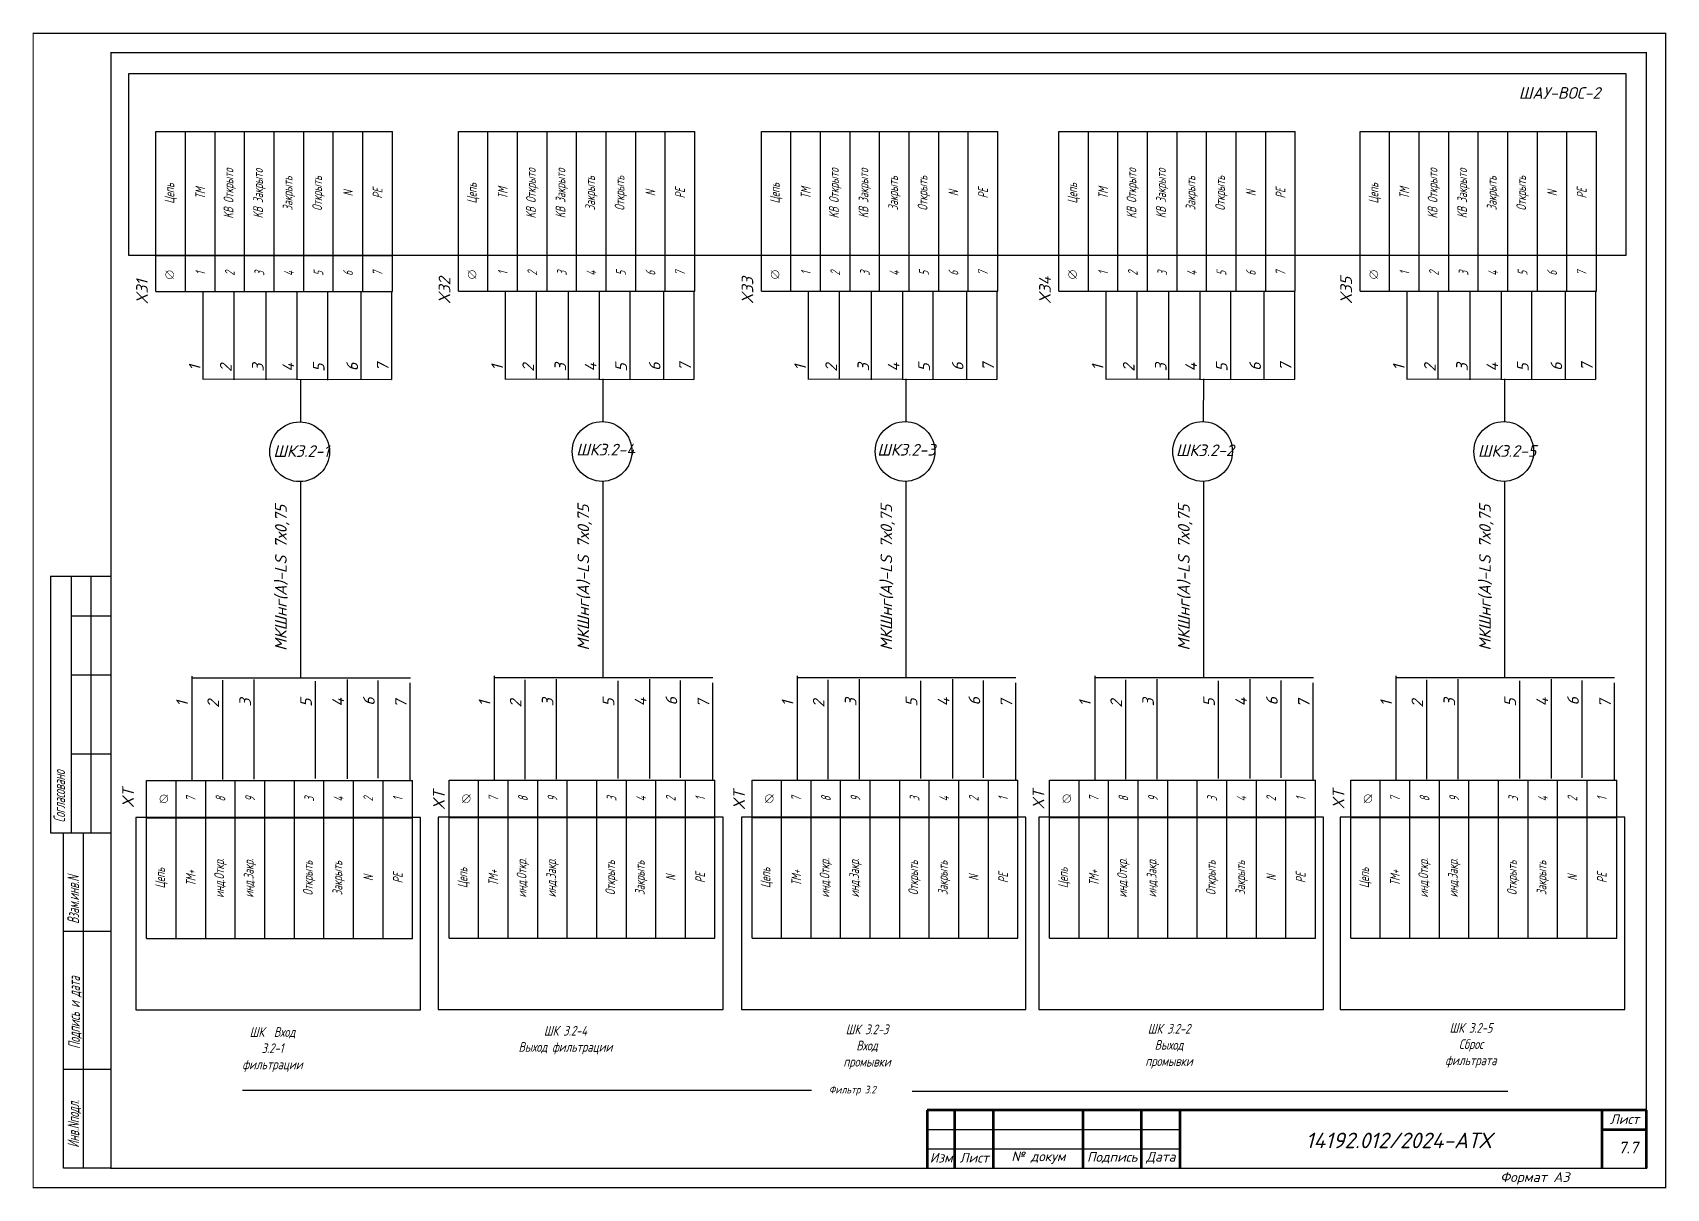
# Model space of a CAD drawing. Header units: millimetres. Extents: x 1510 to 10524, y 7125 to 13164.
# Drawn here: x 6067.8 to 6488.1, y 8699.5 to 8996.8 of the extents above; entities that cross this region are included whole.
import ezdxf
from ezdxf.enums import TextEntityAlignment as Align

# ---------------------------------------------------------------- set-up
doc = ezdxf.new("R2010")
doc.units = ezdxf.units.MM
doc.header["$LTSCALE"] = 4
doc.set_wipeout_variables(frame=1)
doc.linetypes.add('SolidLine', pattern=[0])
for name, color, linetype in [('G', 5, 'Continuous'), ('SYMS', 7, 'Continuous'), ('Вспомогательная', 1, 'Continuous'), ('Текст', 2, 'Continuous')]:
    doc.layers.add(name, color=color, linetype=linetype)
for name, color, linetype, lineweight in [('RAMKA', 7, 'Continuous', 25), ('SHTAMP', 7, 'SolidLine', 25), ('Основеая', 5, 'Continuous', 60)]:
    doc.layers.add(name, color=color, linetype=linetype, lineweight=lineweight)
doc.styles.add('COTES', font='cs_gost2304.shx', dxfattribs={"width": 0.75, "oblique": 15})
doc.styles.add('ISOCPEUR', font='isocpeui.ttf')
doc.styles.add('Simplex00.10.00', font='simplex.shx')
doc.styles.add('Simplex25.085.15', font='', dxfattribs={"width": 0.85, "oblique": 15, "height": 2.5})
doc.styles.add('ГОСТ', font='isocpeur.ttf', dxfattribs={"oblique": 15})
doc.styles.get('Simplex25.085.15').set_extended_font_data('GOST type A')

# ---------------------------------------------------------------- blocks, each defined once
blk = doc.blocks.new('Формат А3')
at = {"color": 0, "linetype": 'Continuous', "const_width": 0.3}
for points in [[(-420, 297), (0, 297), (0, 0), (-420, 0)], [(-400, 5), (-400, 292), (-5, 292), (-5, 5)]]:
    blk.add_lwpolyline(points, close=True, dxfattribs=at)
at = {"color": 0, "linetype": 'Continuous', "style": 'Simplex00.10.00', "oblique": 15}
blk.add_text('Формат А3', height=2.5, dxfattribs=at).set_placement((-33.67, 2.75), align=Align.MIDDLE_CENTER)
blk = doc.blocks.new('A$C73A268AF')
at = {"lineweight": 30}
for p, q in [((4.57, 157.46), (20.05, 157.46)), ((4.57, 157.46), (4.57, 91.46)), ((9.89, 157.46), (9.89, 91.46)), ((14.97, 157.46), (14.97, 91.46)), ((9.89, 147.31), (20.05, 147.31)), ((9.89, 132.08), (20.05, 132.08)), ((9.89, 111.77), (20.05, 111.77)), ((4.57, 91.46), (20.05, 91.46)), ((7.96, 5.15), (7.96, 91.46)), ((13.04, 5.15), (13.04, 91.46)), ((20.15, 66.08), (7.96, 66.08)), ((20.15, 30.54), (7.96, 30.54))]:
    blk.add_line(p, q, dxfattribs=at)
blk.add_lwpolyline([(20.15, 5.15), (7.96, 5.15)], dxfattribs=at)
at = {"layer": 'Вспомогательная', "color": 7}
for p, q in [((230.15, 15.15), (295.15, 15.15)), ((230.15, 10.15), (295.15, 10.15)), ((230.15, 5.15), (295.15, 5.15))]:
    blk.add_line(p, q, dxfattribs=at)
at = {"layer": 'Основеая', "color": 7}
for p, q in [((230.15, 20.15), (230.15, 5.15)), ((415.15, 20.15), (230.15, 20.15)), ((237.15, 20.15), (237.15, 5.15)), ((247.15, 20.15), (247.15, 5.15)), ((270.15, 20.15), (270.15, 5.15)), ((285.15, 20.15), (285.15, 5.15)), ((295.15, 20.15), (295.15, 5.15)), ((403.72, 20.15), (403.72, 5.15)), ((415.15, 20.15), (415.15, 5.15)), ((403.72, 15.15), (415.15, 15.15))]:
    blk.add_line(p, q, dxfattribs=at)
blk.add_blockref('Формат А3', (420.15, 0.15))
at = {"layer": 'RAMKA', "style": 'COTES', "oblique": 15, "width": 0.75}
for s, p in [('Согласовано', (8.35, 94.1)), ('Взам.инв.N', (11.94, 68.02)), ('Подпись и дата', (12.17, 35.86)), ('Инв.Nподл.', (11.97, 10.43))]:
    blk.add_text(s, height=3, rotation=90, dxfattribs=at).set_placement(p)
at = {"layer": 'Текст', "color": 7, "char_height": 2.5, "style": 'ГОСТ'}
for s, insert, width, attachment_point in [('{\\fISOCPEUR|b0|i0|c204|p34;Лист}', (413.32, 17.81), 11.4585, 6), ('{\\fISOCPEUR|b0|i0|c204|p34;Изм}', (233.75, 7.88), 7, 5), ('{\\fISOCPEUR|b0|i0|c204|p34;Лист}', (242.25, 7.88), 10, 5), ('{\\fISOCPEUR|b0|i0|c204|p34;№ докум}', (258.75, 7.88), 23, 5), ('{\\fISOCPEUR|b0|i0|c204|p34;Подпись}', (277.75, 7.88), 15, 5), ('{\\fISOCPEUR|b0|i0|c204|p34;Дата}', (290.25, 7.88), 10, 5)]:
    blk.add_mtext(s, dxfattribs=dict(at, insert=insert, width=width, attachment_point=attachment_point))
blk = doc.blocks.new('*T399')
at = {"color": 0, "linetype": 'ByBlock', "lineweight": -2, "transparency": 16777216}
for p, q in [((0, 0), (0, 41.14)), ((0, 41.14), (60.83, 41.14)), ((7.6, 0), (7.6, 41.14)), ((15.21, 0), (15.21, 41.14)), ((22.81, 0), (22.81, 41.14)), ((30.41, 0), (30.41, 41.14)), ((38.02, 0), (38.02, 41.14)), ((45.62, 0), (45.62, 41.14)), ((53.22, 0), (53.22, 41.14)), ((60.83, 0), (60.83, 41.14)), ((0, 9.29), (60.83, 9.29))]:
    blk.add_line(p, q, dxfattribs=at)
at = {"color": 0, "lineweight": -2, "transparency": 16777216}
blk.add_line((0, 0), (60.83, 0), dxfattribs=at)
at = {"color": 0, "linetype": 'Continuous', "lineweight": -2, "transparency": 16777216, "char_height": 2.5, "attachment_point": 5, "rotation": 90, "style": 'Simplex25.085.15'}
for s, insert, width in [('KB Открытo', (19.01, 25.21), 28.8496), ('KB Закрытo', (26.61, 25.21), 28.8496), ('Закрыть', (34.22, 25.21), 28.8496), ('Открыть', (41.82, 25.21), 28.8496), ('Цепь', (3.8, 25.21), 28.8496), ('TM', (11.41, 25.21), 28.8496), ('N', (49.42, 25.21), 28.8496), ('PE', (57.03, 25.21), 28.8496), ('1', (11.41, 4.64), 6.286), ('2', (19.01, 4.64), 6.286), ('3', (26.61, 4.64), 6.286), ('4', (34.22, 4.64), 6.286), ('5', (41.82, 4.64), 6.286), ('6', (49.42, 4.64), 6.286), ('7', (57.03, 4.64), 6.286)]:
    blk.add_mtext(s, dxfattribs=dict(at, insert=insert, width=width))
blk = doc.blocks.new('Клеммное соединение')
at = {"linetype": 'Continuous'}
blk.add_wipeout([(0, -1), (-0.44, -0.9), (-0.6, -0.8), (-0.71, -0.7), (-0.8, -0.6), (-0.87, -0.5), (-0.92, -0.4), (-0.95, -0.3), (-0.98, -0.2), (-0.99, -0.1), (-0.99, 0), (-0.99, 0.1), (-0.98, 0.2), (-0.95, 0.3), (-0.92, 0.4), (-0.87, 0.5), (-0.8, 0.6), (-0.71, 0.7), (-0.6, 0.8), (-0.44, 0.9), (0, 1), (0.44, 0.9), (0.6, 0.8), (0.71, 0.7), (0.8, 0.6), (0.87, 0.5), (0.92, 0.4), (0.95, 0.3), (0.98, 0.2), (0.99, 0.1), (1, 0), (0.99, -0.1), (0.98, -0.2), (0.95, -0.3), (0.92, -0.4), (0.87, -0.5), (0.8, -0.6), (0.71, -0.7), (0.6, -0.8), (0.44, -0.9)], dxfattribs=at)
at = {"color": 0, "linetype": 'Continuous', "lineweight": -2, "const_width": 0.15}
blk.add_lwpolyline([(-1.06, -1.06), (1.06, 1.06)], dxfattribs=at)
blk.add_lwpolyline([(-1, 0, 1), (1, 0, 1)], format="xyb", close=True, dxfattribs=at)
blk = doc.blocks.new('*T400')
at = {"color": 0, "linetype": 'ByBlock', "lineweight": -2, "transparency": 16777216}
for p, q in [((0, 0), (0, 40.67)), ((0, 40.67), (68.43, 40.67)), ((7.6, 0), (7.6, 40.67)), ((15.21, 0), (15.21, 40.67)), ((22.81, 0), (22.81, 40.67)), ((30.41, 0), (30.41, 40.67)), ((38.02, 0), (38.02, 40.67)), ((45.62, 0), (45.62, 40.67)), ((53.22, 0), (53.22, 40.67)), ((60.83, 0), (60.83, 40.67)), ((68.43, 0), (68.43, 40.67)), ((0, 31), (68.43, 31)), ((7.6, 0), (68.43, 0))]:
    blk.add_line(p, q, dxfattribs=at)
at = {"color": 0, "lineweight": -2, "transparency": 16777216}
blk.add_line((0, 0), (7.6, 0), dxfattribs=at)
at = {"color": 0, "linetype": 'Continuous', "lineweight": -2, "transparency": 16777216, "char_height": 2.5, "attachment_point": 5, "rotation": 90, "style": 'Simplex25.085.15'}
for s, insert, width in [('7', (11.41, 35.83), 6.6745), ('8', (19.01, 35.83), 6.6745), ('9', (26.61, 35.83), 6.6745), ('3', (41.82, 35.83), 6.6745), ('4', (49.42, 35.83), 6.6745), ('2', (57.03, 35.83), 6.6745), ('1', (64.63, 35.83), 6.6745), ('Цепь', (3.8, 15.5), 27.9958), ('ТМ+', (11.41, 15.5), 27.9958), ('инд.Откр.', (19.01, 15.5), 27.9958), ('инд.Закр.', (26.61, 15.5), 27.9958), ('Открыть', (41.82, 15.5), 27.9958), ('Закрыть', (49.42, 15.5), 27.9958), ('PE', (64.63, 15.5), 27.9958), ('N', (57.03, 15.5), 27.9958)]:
    blk.add_mtext(s, dxfattribs=dict(at, insert=insert, width=width))
blk = doc.blocks.new('*T401')
at = {"color": 0, "linetype": 'ByBlock', "lineweight": -2, "transparency": 16777216}
for p, q in [((0, 0), (0, 41.14)), ((0, 41.14), (60.83, 41.14)), ((7.6, 0), (7.6, 41.14)), ((15.21, 0), (15.21, 41.14)), ((22.81, 0), (22.81, 41.14)), ((30.41, 0), (30.41, 41.14)), ((38.02, 0), (38.02, 41.14)), ((45.62, 0), (45.62, 41.14)), ((53.22, 0), (53.22, 41.14)), ((60.83, 0), (60.83, 41.14)), ((0, 9.29), (60.83, 9.29))]:
    blk.add_line(p, q, dxfattribs=at)
at = {"color": 0, "lineweight": -2, "transparency": 16777216}
blk.add_line((0, 0), (60.83, 0), dxfattribs=at)
at = {"color": 0, "linetype": 'Continuous', "lineweight": -2, "transparency": 16777216, "char_height": 2.5, "attachment_point": 5, "rotation": 90, "style": 'Simplex25.085.15'}
for s, insert, width in [('KB Открытo', (19.01, 25.21), 28.8496), ('KB Закрытo', (26.61, 25.21), 28.8496), ('Закрыть', (34.22, 25.21), 28.8496), ('Открыть', (41.82, 25.21), 28.8496), ('Цепь', (3.8, 25.21), 28.8496), ('TM', (11.41, 25.21), 28.8496), ('N', (49.42, 25.21), 28.8496), ('PE', (57.03, 25.21), 28.8496), ('1', (11.41, 4.64), 6.286), ('2', (19.01, 4.64), 6.286), ('3', (26.61, 4.64), 6.286), ('4', (34.22, 4.64), 6.286), ('5', (41.82, 4.64), 6.286), ('6', (49.42, 4.64), 6.286), ('7', (57.03, 4.64), 6.286)]:
    blk.add_mtext(s, dxfattribs=dict(at, insert=insert, width=width))
blk = doc.blocks.new('*T402')
at = {"color": 0, "linetype": 'ByBlock', "lineweight": -2, "transparency": 16777216}
for p, q in [((0, 0), (0, 40.67)), ((0, 40.67), (68.43, 40.67)), ((7.6, 0), (7.6, 40.67)), ((15.21, 0), (15.21, 40.67)), ((22.81, 0), (22.81, 40.67)), ((30.41, 0), (30.41, 40.67)), ((38.02, 0), (38.02, 40.67)), ((45.62, 0), (45.62, 40.67)), ((53.22, 0), (53.22, 40.67)), ((60.83, 0), (60.83, 40.67)), ((68.43, 0), (68.43, 40.67)), ((0, 31), (68.43, 31)), ((7.6, 0), (68.43, 0))]:
    blk.add_line(p, q, dxfattribs=at)
at = {"color": 0, "lineweight": -2, "transparency": 16777216}
blk.add_line((0, 0), (7.6, 0), dxfattribs=at)
at = {"color": 0, "linetype": 'Continuous', "lineweight": -2, "transparency": 16777216, "char_height": 2.5, "attachment_point": 5, "rotation": 90, "style": 'Simplex25.085.15'}
for s, insert, width in [('7', (11.41, 35.83), 6.6745), ('8', (19.01, 35.83), 6.6745), ('9', (26.61, 35.83), 6.6745), ('3', (41.82, 35.83), 6.6745), ('4', (49.42, 35.83), 6.6745), ('2', (57.03, 35.83), 6.6745), ('1', (64.63, 35.83), 6.6745), ('Цепь', (3.8, 15.5), 27.9958), ('ТМ+', (11.41, 15.5), 27.9958), ('инд.Откр.', (19.01, 15.5), 27.9958), ('инд.Закр.', (26.61, 15.5), 27.9958), ('Открыть', (41.82, 15.5), 27.9958), ('Закрыть', (49.42, 15.5), 27.9958), ('PE', (64.63, 15.5), 27.9958), ('N', (57.03, 15.5), 27.9958)]:
    blk.add_mtext(s, dxfattribs=dict(at, insert=insert, width=width))
blk = doc.blocks.new('*T393')
at = {"color": 0, "linetype": 'ByBlock', "lineweight": -2, "transparency": 16777216}
for p, q in [((0, 0), (0, 41.14)), ((0, 41.14), (60.83, 41.14)), ((7.6, 0), (7.6, 41.14)), ((15.21, 0), (15.21, 41.14)), ((22.81, 0), (22.81, 41.14)), ((30.41, 0), (30.41, 41.14)), ((38.02, 0), (38.02, 41.14)), ((45.62, 0), (45.62, 41.14)), ((53.22, 0), (53.22, 41.14)), ((60.83, 0), (60.83, 41.14)), ((0, 9.29), (60.83, 9.29))]:
    blk.add_line(p, q, dxfattribs=at)
at = {"color": 0, "lineweight": -2, "transparency": 16777216}
blk.add_line((0, 0), (60.83, 0), dxfattribs=at)
at = {"color": 0, "linetype": 'Continuous', "lineweight": -2, "transparency": 16777216, "char_height": 2.5, "attachment_point": 5, "rotation": 90, "style": 'Simplex25.085.15'}
for s, insert, width in [('KB Открытo', (19.01, 25.21), 28.8496), ('KB Закрытo', (26.61, 25.21), 28.8496), ('Закрыть', (34.22, 25.21), 28.8496), ('Открыть', (41.82, 25.21), 28.8496), ('Цепь', (3.8, 25.21), 28.8496), ('TM', (11.41, 25.21), 28.8496), ('N', (49.42, 25.21), 28.8496), ('PE', (57.03, 25.21), 28.8496), ('1', (11.41, 4.64), 6.286), ('2', (19.01, 4.64), 6.286), ('3', (26.61, 4.64), 6.286), ('4', (34.22, 4.64), 6.286), ('5', (41.82, 4.64), 6.286), ('6', (49.42, 4.64), 6.286), ('7', (57.03, 4.64), 6.286)]:
    blk.add_mtext(s, dxfattribs=dict(at, insert=insert, width=width))
blk = doc.blocks.new('*T394')
at = {"color": 0, "linetype": 'ByBlock', "lineweight": -2, "transparency": 16777216}
for p, q in [((0, 0), (0, 40.67)), ((0, 40.67), (68.43, 40.67)), ((7.6, 0), (7.6, 40.67)), ((15.21, 0), (15.21, 40.67)), ((22.81, 0), (22.81, 40.67)), ((30.41, 0), (30.41, 40.67)), ((38.02, 0), (38.02, 40.67)), ((45.62, 0), (45.62, 40.67)), ((53.22, 0), (53.22, 40.67)), ((60.83, 0), (60.83, 40.67)), ((68.43, 0), (68.43, 40.67)), ((0, 31), (68.43, 31)), ((7.6, 0), (68.43, 0))]:
    blk.add_line(p, q, dxfattribs=at)
at = {"color": 0, "lineweight": -2, "transparency": 16777216}
blk.add_line((0, 0), (7.6, 0), dxfattribs=at)
at = {"color": 0, "linetype": 'Continuous', "lineweight": -2, "transparency": 16777216, "char_height": 2.5, "attachment_point": 5, "rotation": 90, "style": 'Simplex25.085.15'}
for s, insert, width in [('7', (11.41, 35.83), 6.6745), ('8', (19.01, 35.83), 6.6745), ('9', (26.61, 35.83), 6.6745), ('3', (41.82, 35.83), 6.6745), ('4', (49.42, 35.83), 6.6745), ('2', (57.03, 35.83), 6.6745), ('1', (64.63, 35.83), 6.6745), ('Цепь', (3.8, 15.5), 27.9958), ('ТМ+', (11.41, 15.5), 27.9958), ('инд.Откр.', (19.01, 15.5), 27.9958), ('инд.Закр.', (26.61, 15.5), 27.9958), ('Открыть', (41.82, 15.5), 27.9958), ('Закрыть', (49.42, 15.5), 27.9958), ('PE', (64.63, 15.5), 27.9958), ('N', (57.03, 15.5), 27.9958)]:
    blk.add_mtext(s, dxfattribs=dict(at, insert=insert, width=width))
blk = doc.blocks.new('*T395')
at = {"color": 0, "linetype": 'ByBlock', "lineweight": -2, "transparency": 16777216}
for p, q in [((0, 0), (0, 41.14)), ((0, 41.14), (60.83, 41.14)), ((7.6, 0), (7.6, 41.14)), ((15.21, 0), (15.21, 41.14)), ((22.81, 0), (22.81, 41.14)), ((30.41, 0), (30.41, 41.14)), ((38.02, 0), (38.02, 41.14)), ((45.62, 0), (45.62, 41.14)), ((53.22, 0), (53.22, 41.14)), ((60.83, 0), (60.83, 41.14)), ((0, 9.29), (60.83, 9.29))]:
    blk.add_line(p, q, dxfattribs=at)
at = {"color": 0, "lineweight": -2, "transparency": 16777216}
blk.add_line((0, 0), (60.83, 0), dxfattribs=at)
at = {"color": 0, "linetype": 'Continuous', "lineweight": -2, "transparency": 16777216, "char_height": 2.5, "attachment_point": 5, "rotation": 90, "style": 'Simplex25.085.15'}
for s, insert, width in [('KB Открытo', (19.01, 25.21), 28.8496), ('KB Закрытo', (26.61, 25.21), 28.8496), ('Закрыть', (34.22, 25.21), 28.8496), ('Открыть', (41.82, 25.21), 28.8496), ('Цепь', (3.8, 25.21), 28.8496), ('TM', (11.41, 25.21), 28.8496), ('N', (49.42, 25.21), 28.8496), ('PE', (57.03, 25.21), 28.8496), ('1', (11.41, 4.64), 6.286), ('2', (19.01, 4.64), 6.286), ('3', (26.61, 4.64), 6.286), ('4', (34.22, 4.64), 6.286), ('5', (41.82, 4.64), 6.286), ('6', (49.42, 4.64), 6.286), ('7', (57.03, 4.64), 6.286)]:
    blk.add_mtext(s, dxfattribs=dict(at, insert=insert, width=width))
blk = doc.blocks.new('*T396')
at = {"color": 0, "linetype": 'ByBlock', "lineweight": -2, "transparency": 16777216}
for p, q in [((0, 0), (0, 40.67)), ((0, 40.67), (68.43, 40.67)), ((7.6, 0), (7.6, 40.67)), ((15.21, 0), (15.21, 40.67)), ((22.81, 0), (22.81, 40.67)), ((30.41, 0), (30.41, 40.67)), ((38.02, 0), (38.02, 40.67)), ((45.62, 0), (45.62, 40.67)), ((53.22, 0), (53.22, 40.67)), ((60.83, 0), (60.83, 40.67)), ((68.43, 0), (68.43, 40.67)), ((0, 31), (68.43, 31)), ((7.6, 0), (68.43, 0))]:
    blk.add_line(p, q, dxfattribs=at)
at = {"color": 0, "lineweight": -2, "transparency": 16777216}
blk.add_line((0, 0), (7.6, 0), dxfattribs=at)
at = {"color": 0, "linetype": 'Continuous', "lineweight": -2, "transparency": 16777216, "char_height": 2.5, "attachment_point": 5, "rotation": 90, "style": 'Simplex25.085.15'}
for s, insert, width in [('7', (11.41, 35.83), 6.6745), ('8', (19.01, 35.83), 6.6745), ('9', (26.61, 35.83), 6.6745), ('3', (41.82, 35.83), 6.6745), ('4', (49.42, 35.83), 6.6745), ('2', (57.03, 35.83), 6.6745), ('1', (64.63, 35.83), 6.6745), ('Цепь', (3.8, 15.5), 27.9958), ('ТМ+', (11.41, 15.5), 27.9958), ('инд.Откр.', (19.01, 15.5), 27.9958), ('инд.Закр.', (26.61, 15.5), 27.9958), ('Открыть', (41.82, 15.5), 27.9958), ('Закрыть', (49.42, 15.5), 27.9958), ('PE', (64.63, 15.5), 27.9958), ('N', (57.03, 15.5), 27.9958)]:
    blk.add_mtext(s, dxfattribs=dict(at, insert=insert, width=width))
blk = doc.blocks.new('*T397')
at = {"color": 0, "linetype": 'ByBlock', "lineweight": -2, "transparency": 16777216}
for p, q in [((0, 0), (0, 41.14)), ((0, 41.14), (60.83, 41.14)), ((7.6, 0), (7.6, 41.14)), ((15.21, 0), (15.21, 41.14)), ((22.81, 0), (22.81, 41.14)), ((30.41, 0), (30.41, 41.14)), ((38.02, 0), (38.02, 41.14)), ((45.62, 0), (45.62, 41.14)), ((53.22, 0), (53.22, 41.14)), ((60.83, 0), (60.83, 41.14)), ((0, 9.29), (60.83, 9.29))]:
    blk.add_line(p, q, dxfattribs=at)
at = {"color": 0, "lineweight": -2, "transparency": 16777216}
blk.add_line((0, 0), (60.83, 0), dxfattribs=at)
at = {"color": 0, "linetype": 'Continuous', "lineweight": -2, "transparency": 16777216, "char_height": 2.5, "attachment_point": 5, "rotation": 90, "style": 'Simplex25.085.15'}
for s, insert, width in [('KB Открытo', (19.01, 25.21), 28.8496), ('KB Закрытo', (26.61, 25.21), 28.8496), ('Закрыть', (34.22, 25.21), 28.8496), ('Открыть', (41.82, 25.21), 28.8496), ('Цепь', (3.8, 25.21), 28.8496), ('TM', (11.41, 25.21), 28.8496), ('N', (49.42, 25.21), 28.8496), ('PE', (57.03, 25.21), 28.8496), ('1', (11.41, 4.64), 6.286), ('2', (19.01, 4.64), 6.286), ('3', (26.61, 4.64), 6.286), ('4', (34.22, 4.64), 6.286), ('5', (41.82, 4.64), 6.286), ('6', (49.42, 4.64), 6.286), ('7', (57.03, 4.64), 6.286)]:
    blk.add_mtext(s, dxfattribs=dict(at, insert=insert, width=width))
blk = doc.blocks.new('*T398')
at = {"color": 0, "linetype": 'ByBlock', "lineweight": -2, "transparency": 16777216}
for p, q in [((0, 0), (0, 40.67)), ((0, 40.67), (68.43, 40.67)), ((7.6, 0), (7.6, 40.67)), ((15.21, 0), (15.21, 40.67)), ((22.81, 0), (22.81, 40.67)), ((30.41, 0), (30.41, 40.67)), ((38.02, 0), (38.02, 40.67)), ((45.62, 0), (45.62, 40.67)), ((53.22, 0), (53.22, 40.67)), ((60.83, 0), (60.83, 40.67)), ((68.43, 0), (68.43, 40.67)), ((0, 31), (68.43, 31)), ((7.6, 0), (68.43, 0))]:
    blk.add_line(p, q, dxfattribs=at)
at = {"color": 0, "lineweight": -2, "transparency": 16777216}
blk.add_line((0, 0), (7.6, 0), dxfattribs=at)
at = {"color": 0, "linetype": 'Continuous', "lineweight": -2, "transparency": 16777216, "char_height": 2.5, "attachment_point": 5, "rotation": 90, "style": 'Simplex25.085.15'}
for s, insert, width in [('7', (11.41, 35.83), 6.6745), ('8', (19.01, 35.83), 6.6745), ('9', (26.61, 35.83), 6.6745), ('3', (41.82, 35.83), 6.6745), ('4', (49.42, 35.83), 6.6745), ('2', (57.03, 35.83), 6.6745), ('1', (64.63, 35.83), 6.6745), ('Цепь', (3.8, 15.5), 27.9958), ('ТМ+', (11.41, 15.5), 27.9958), ('инд.Откр.', (19.01, 15.5), 27.9958), ('инд.Закр.', (26.61, 15.5), 27.9958), ('Открыть', (41.82, 15.5), 27.9958), ('Закрыть', (49.42, 15.5), 27.9958), ('PE', (64.63, 15.5), 27.9958), ('N', (57.03, 15.5), 27.9958)]:
    blk.add_mtext(s, dxfattribs=dict(at, insert=insert, width=width))

msp = doc.modelspace()

# ---------------------------------------------------------------- linework, layer by layer
at = {"color": 7, "ltscale": 0.2}
for p, q in [((6268.12, 8724.69), (6121.72, 8724.69)), ((6294.08, 8724.52), (6447.26, 8724.52))]:
    msp.add_line(p, q, dxfattribs=at)
at = {"ltscale": 1.2}
msp.add_lwpolyline([(6092.43, 8939.59), (6477.73, 8939.59), (6477.73, 8986.24), (6092.43, 8986.24)], close=True, dxfattribs=at)
at = {"linetype": 'Continuous', "ltscale": 0.2}
for points in [[(6094.33, 8745.43), (6167.57, 8745.43), (6167.57, 8794.92), (6094.33, 8794.92)], [(6172.14, 8745.5), (6245.38, 8745.5), (6245.38, 8794.99), (6172.14, 8794.99)], [(6250.1, 8745.5), (6323.33, 8745.5), (6323.33, 8794.99), (6250.1, 8794.99)], [(6326.64, 8745.5), (6399.88, 8745.5), (6399.88, 8794.99), (6326.64, 8794.99)], [(6404.12, 8745.5), (6477.36, 8745.5), (6477.36, 8794.99), (6404.12, 8794.99)]]:
    msp.add_lwpolyline(points, close=True, dxfattribs=at)
at = {"layer": 'G', "color": 0}
for p, q in [((6136.73, 8896.7), (6136.77, 8907.68)), ((6214.55, 8896.76), (6214.58, 8907.75)), ((6292.5, 8896.76), (6292.54, 8907.75)), ((6369.04, 8896.76), (6369.08, 8907.75)), ((6446.52, 8896.76), (6446.56, 8907.75)), ((6136.68, 8881.34), (6136.68, 8830.87)), ((6214.49, 8881.41), (6214.49, 8830.93)), ((6292.44, 8881.41), (6292.44, 8830.93)), ((6368.99, 8881.41), (6368.99, 8830.93)), ((6446.47, 8881.41), (6446.47, 8830.93))]:
    msp.add_line(p, q, dxfattribs=at)
at = {"layer": 'SYMS', "linetype": 'Continuous', "ltscale": 0.2}
for p, q in [((6111.55, 8930.26), (6111.55, 8907.58)), ((6119.54, 8930.25), (6119.54, 8907.56)), ((6127.72, 8930.17), (6127.72, 8907.48)), ((6135.75, 8930.17), (6135.75, 8907.48)), ((6143.61, 8930.11), (6143.61, 8907.43)), ((6152.22, 8930.33), (6152.22, 8907.64)), ((6160.08, 8930.27), (6160.08, 8907.58)), ((6189.36, 8930.33), (6189.36, 8907.64)), ((6197.35, 8930.31), (6197.35, 8907.63)), ((6205.53, 8930.23), (6205.53, 8907.55)), ((6213.56, 8930.23), (6213.56, 8907.55)), ((6221.42, 8930.18), (6221.42, 8907.49)), ((6230.03, 8930.39), (6230.03, 8907.71)), ((6237.89, 8930.34), (6237.89, 8907.65)), ((6267.31, 8930.33), (6267.31, 8907.64)), ((6275.3, 8930.31), (6275.3, 8907.63)), ((6283.49, 8930.23), (6283.49, 8907.55)), ((6291.52, 8930.23), (6291.52, 8907.55)), ((6299.37, 8930.18), (6299.37, 8907.49)), ((6307.99, 8930.39), (6307.99, 8907.71)), ((6315.84, 8930.34), (6315.84, 8907.65)), ((6343.85, 8930.33), (6343.85, 8907.64)), ((6351.84, 8930.31), (6351.84, 8907.63)), ((6360.03, 8930.23), (6360.03, 8907.55)), ((6368.06, 8930.23), (6368.06, 8907.55)), ((6375.92, 8930.18), (6375.92, 8907.49)), ((6384.53, 8930.39), (6384.53, 8907.71)), ((6392.38, 8930.34), (6392.38, 8907.65)), ((6421.34, 8930.33), (6421.34, 8907.64)), ((6429.32, 8930.31), (6429.32, 8907.63)), ((6437.51, 8930.23), (6437.51, 8907.55)), ((6445.54, 8930.23), (6445.54, 8907.55)), ((6453.4, 8930.18), (6453.4, 8907.49)), ((6462.01, 8930.39), (6462.01, 8907.71)), ((6469.87, 8930.34), (6469.87, 8907.65)), ((6108.72, 8831.27), (6108.72, 8804.53)), ((6186.53, 8831.34), (6186.53, 8804.59)), ((6202.47, 8830.53), (6202.47, 8804.83)), ((6226.47, 8830.53), (6226.47, 8804.92)), ((6264.49, 8831.34), (6264.49, 8804.59)), ((6280.43, 8830.53), (6280.43, 8804.83)), ((6304.42, 8830.53), (6304.42, 8804.92)), ((6341.03, 8831.34), (6341.03, 8804.59)), ((6356.97, 8830.53), (6356.97, 8804.83)), ((6380.96, 8830.53), (6380.96, 8804.92)), ((6418.51, 8831.34), (6418.51, 8804.59)), ((6434.45, 8830.53), (6434.45, 8804.83)), ((6458.45, 8830.53), (6458.45, 8804.92)), ((6116.58, 8830.3), (6116.58, 8804.7)), ((6124.66, 8830.46), (6124.66, 8804.77)), ((6140.47, 8829.98), (6140.47, 8804.94)), ((6148.66, 8830.46), (6148.66, 8804.86)), ((6156.58, 8830.14), (6156.58, 8805.09)), ((6164.83, 8829.54), (6164.83, 8804.49)), ((6194.39, 8830.37), (6194.39, 8804.76)), ((6218.28, 8830.05), (6218.28, 8805)), ((6234.39, 8830.21), (6234.39, 8805.16)), ((6242.64, 8829.61), (6242.64, 8804.56)), ((6272.34, 8830.37), (6272.34, 8804.76)), ((6296.23, 8830.05), (6296.23, 8805)), ((6312.34, 8830.21), (6312.34, 8805.16)), ((6320.59, 8829.61), (6320.59, 8804.56)), ((6348.89, 8830.37), (6348.89, 8804.76)), ((6372.78, 8830.05), (6372.78, 8805)), ((6388.88, 8830.21), (6388.88, 8805.16)), ((6397.13, 8829.61), (6397.13, 8804.56)), ((6426.37, 8830.37), (6426.37, 8804.76)), ((6450.26, 8830.05), (6450.26, 8805)), ((6466.36, 8830.21), (6466.36, 8805.16)), ((6474.62, 8829.61), (6474.62, 8804.56))]:
    msp.add_line(p, q, dxfattribs=at)
at = {"layer": 'SYMS', "linetype": 'Continuous', "lineweight": 30, "ltscale": 0.2}
for points in [[(6111.53, 8907.75), (6160.08, 8907.58), (6160.08, 8907.58)], [(6189.34, 8907.82), (6237.89, 8907.65), (6237.89, 8907.65)], [(6267.29, 8907.82), (6315.84, 8907.65), (6315.84, 8907.65)], [(6343.84, 8907.82), (6392.38, 8907.65), (6392.38, 8907.65)], [(6421.32, 8907.82), (6469.87, 8907.65), (6469.87, 8907.65)], [(6108.72, 8830.87), (6164.99, 8830.87), (6164.99, 8830.87)], [(6186.53, 8830.93), (6242.8, 8830.93), (6242.8, 8830.93)], [(6264.49, 8830.93), (6320.76, 8830.93), (6320.76, 8830.93)], [(6341.03, 8830.93), (6397.3, 8830.93), (6397.3, 8830.93)], [(6418.51, 8830.93), (6474.78, 8830.93), (6474.78, 8830.93)]]:
    msp.add_lwpolyline(points, dxfattribs=at)
at = {"layer": 'SYMS', "linetype": 'Continuous', "ltscale": 0.2}
for centre in [(6136.46, 8889.02), (6214.27, 8889.09), (6292.22, 8889.09), (6368.77, 8889.09), (6446.25, 8889.09)]:
    msp.add_circle(centre, 7.68, dxfattribs=at)

# ---------------------------------------------------------------- block references
at = {"ltscale": 1.2}
msp.add_blockref('A$C73A268AF', (6067.77, 8699.53), dxfattribs=at)
for name, p in [('*T399', (6099.49, 8930.24)), ('*T401', (6177.3, 8930.3)), ('*T393', (6255.25, 8930.3)), ('*T395', (6331.79, 8930.3)), ('*T397', (6409.27, 8930.3)), ('*T400', (6097.08, 8763.82)), ('*T402', (6174.89, 8763.89)), ('*T394', (6252.84, 8763.89)), ('*T396', (6329.38, 8763.89)), ('*T398', (6406.87, 8763.89))]:
    msp.add_blockref(name, p)

# ---------------------------------------------------------------- texts
at = {"style": 'Simplex25.085.15', "oblique": 15, "width": 1.083459}
msp.add_text('Фильтр 3.2', height=1.961, dxfattribs=at).set_placement((6272.6, 8723.94))
at = {"layer": 'SHTAMP', "color": 0, "style": 'ISOCPEUR'}
msp.add_text('14192.012/2024-АТХ', height=4, dxfattribs=at).set_placement((6419.14, 8709.85), align=Align.CENTER)
at = {"layer": 'SYMS', "linetype": 'Continuous', "ltscale": 0.2, "style": 'ГОСТ', "oblique": 15}
for s, p in [('ШАУ-ВОС-2', (6450.11, 8979.82)), ('ШК3.2-1', (6129.7, 8887.69)), ('ШК3.2-4', (6207.62, 8888.07)), ('ШК3.2-3', (6285.07, 8888.03)), ('ШК3.2-2', (6361.91, 8887.9)), ('ШК3.2-5', (6439.59, 8887.72))]:
    msp.add_text(s, height=3, dxfattribs=at).set_placement(p)
for s, p in [('X31', (6097.41, 8926.95)), ('X32', (6175.22, 8927.02)), ('X33', (6253.17, 8927.02)), ('X34', (6329.71, 8927.02)), ('X35', (6407.2, 8927.02)), ('1', (6110.95, 8909.81)), ('2', (6118.95, 8909.53)), ('3', (6127.2, 8909.63)), ('4', (6135.02, 8909.6)), ('5', (6142.87, 8909.54)), ('6', (6151.49, 8909.75)), ('7', (6159.34, 8909.7)), ('1', (6188.76, 8909.88)), ('2', (6196.76, 8909.6)), ('3', (6205.01, 8909.7)), ('4', (6212.83, 8909.66)), ('5', (6220.68, 8909.61)), ('6', (6229.3, 8909.82)), ('7', (6237.15, 8909.76)), ('1', (6266.71, 8909.88)), ('2', (6274.71, 8909.6)), ('3', (6282.96, 8909.7)), ('4', (6290.78, 8909.66)), ('5', (6298.64, 8909.61)), ('6', (6307.25, 8909.82)), ('7', (6315.11, 8909.76)), ('1', (6343.26, 8909.88)), ('2', (6351.25, 8909.6)), ('3', (6359.51, 8909.7)), ('4', (6367.32, 8909.66)), ('5', (6375.18, 8909.61)), ('6', (6383.79, 8909.82)), ('7', (6391.65, 8909.76)), ('1', (6420.74, 8909.88)), ('2', (6428.74, 8909.6)), ('3', (6436.99, 8909.7)), ('4', (6444.81, 8909.66)), ('5', (6452.66, 8909.61)), ('6', (6461.28, 8909.82)), ('7', (6469.13, 8909.76)), ('МКШнг(А)-LS 7х0,75', (6133.13, 8837.81)), ('МКШнг(А)-LS 7х0,75', (6210.94, 8837.88)), ('МКШнг(А)-LS 7х0,75', (6288.9, 8837.88)), ('МКШнг(А)-LS 7х0,75', (6365.44, 8837.88)), ('МКШнг(А)-LS 7х0,75', (6442.92, 8837.88)), ('1', (6107.72, 8823.4)), ('2', (6115.72, 8823.11)), ('3', (6123.94, 8823.45)), ('5', (6139.61, 8823.35)), ('4', (6147.87, 8823.45)), ('6', (6155.78, 8823.69)), ('7', (6164.04, 8823.09)), ('1', (6185.53, 8823.46)), ('2', (6193.53, 8823.18)), ('3', (6201.75, 8823.51)), ('5', (6217.42, 8823.42)), ('4', (6225.68, 8823.52)), ('6', (6233.6, 8823.75)), ('7', (6241.85, 8823.16)), ('1', (6263.49, 8823.46)), ('2', (6271.49, 8823.18)), ('3', (6279.71, 8823.51)), ('5', (6295.38, 8823.42)), ('4', (6303.63, 8823.52)), ('6', (6311.55, 8823.75)), ('7', (6319.8, 8823.16)), ('1', (6340.03, 8823.46)), ('2', (6348.03, 8823.18)), ('3', (6356.25, 8823.51)), ('5', (6371.92, 8823.42)), ('4', (6380.17, 8823.52)), ('6', (6388.09, 8823.75)), ('7', (6396.34, 8823.16)), ('1', (6417.51, 8823.46)), ('2', (6425.51, 8823.18)), ('3', (6433.73, 8823.51)), ('5', (6449.4, 8823.42)), ('4', (6457.65, 8823.52)), ('6', (6465.57, 8823.75)), ('7', (6473.82, 8823.16)), ('XT', (6093.81, 8797.4)), ('XT', (6173.79, 8796.85)), ('XT', (6251.02, 8796.87)), ('XT', (6328.04, 8796.99)), ('XT', (6405.25, 8797.04))]:
    msp.add_text(s, height=3, rotation=90, dxfattribs=at).set_placement(p)
at = {"layer": 'SYMS', "color": 7, "linetype": 'Continuous', "ltscale": 0.2, "style": 'ГОСТ', "oblique": 15}
msp.add_text('7.7', height=3, dxfattribs=at).set_placement((6475.67, 8708.52))
at = {"layer": 'SYMS', "linetype": 'Continuous', "char_height": 2.5, "attachment_point": 2}
for s, insert, width in [('{\\Fsimplex|c204;\\Q15;\\W0.75;\\C0;ШК  Вход 3.2-1 фильтрации}', (6129.46, 8740.99), 16.2192), ('{\\Fsimplex|c204;\\Q15;\\W0.75;\\C0;ШК 3.2-4\\PВыход фильтрации}', (6204.83, 8741.32), 27.2347), ('{\\Fsimplex|c204;\\Q15;\\W0.75;\\C0;ШК 3.2-3\\PВход промывки}', (6282.43, 8741.68), 16.2192), ('{\\Fsimplex|c204;\\Q15;\\W0.75;\\C0;ШК 3.2-2 Выход промывки}', (6360.12, 8741.84), 16.2192), ('{\\Fsimplex|c204;\\Q15;\\W0.75;\\C0;ШК 3.2-5\\PСброс фильтрата}', (6437.8, 8742.05), 16.2192)]:
    msp.add_mtext(s, dxfattribs=dict(at, insert=insert, width=width))

# ---------------------------------------------------------------- next in the draw order: block references
for p, rotation in [((6103.01, 8934.56), 90), ((6180.82, 8934.62), 90), ((6258.77, 8934.62), 90), ((6335.31, 8934.62), 90), ((6412.8, 8934.62), 90), ((6101.53, 8799.72), 180), ((6179.34, 8799.78), 180), ((6257.29, 8799.78), 180), ((6333.84, 8799.78), 180), ((6411.32, 8799.78), 180)]:
    msp.add_blockref('Клеммное соединение', p, dxfattribs=dict(rotation=rotation))

doc.saveas('drawing.dxf')
